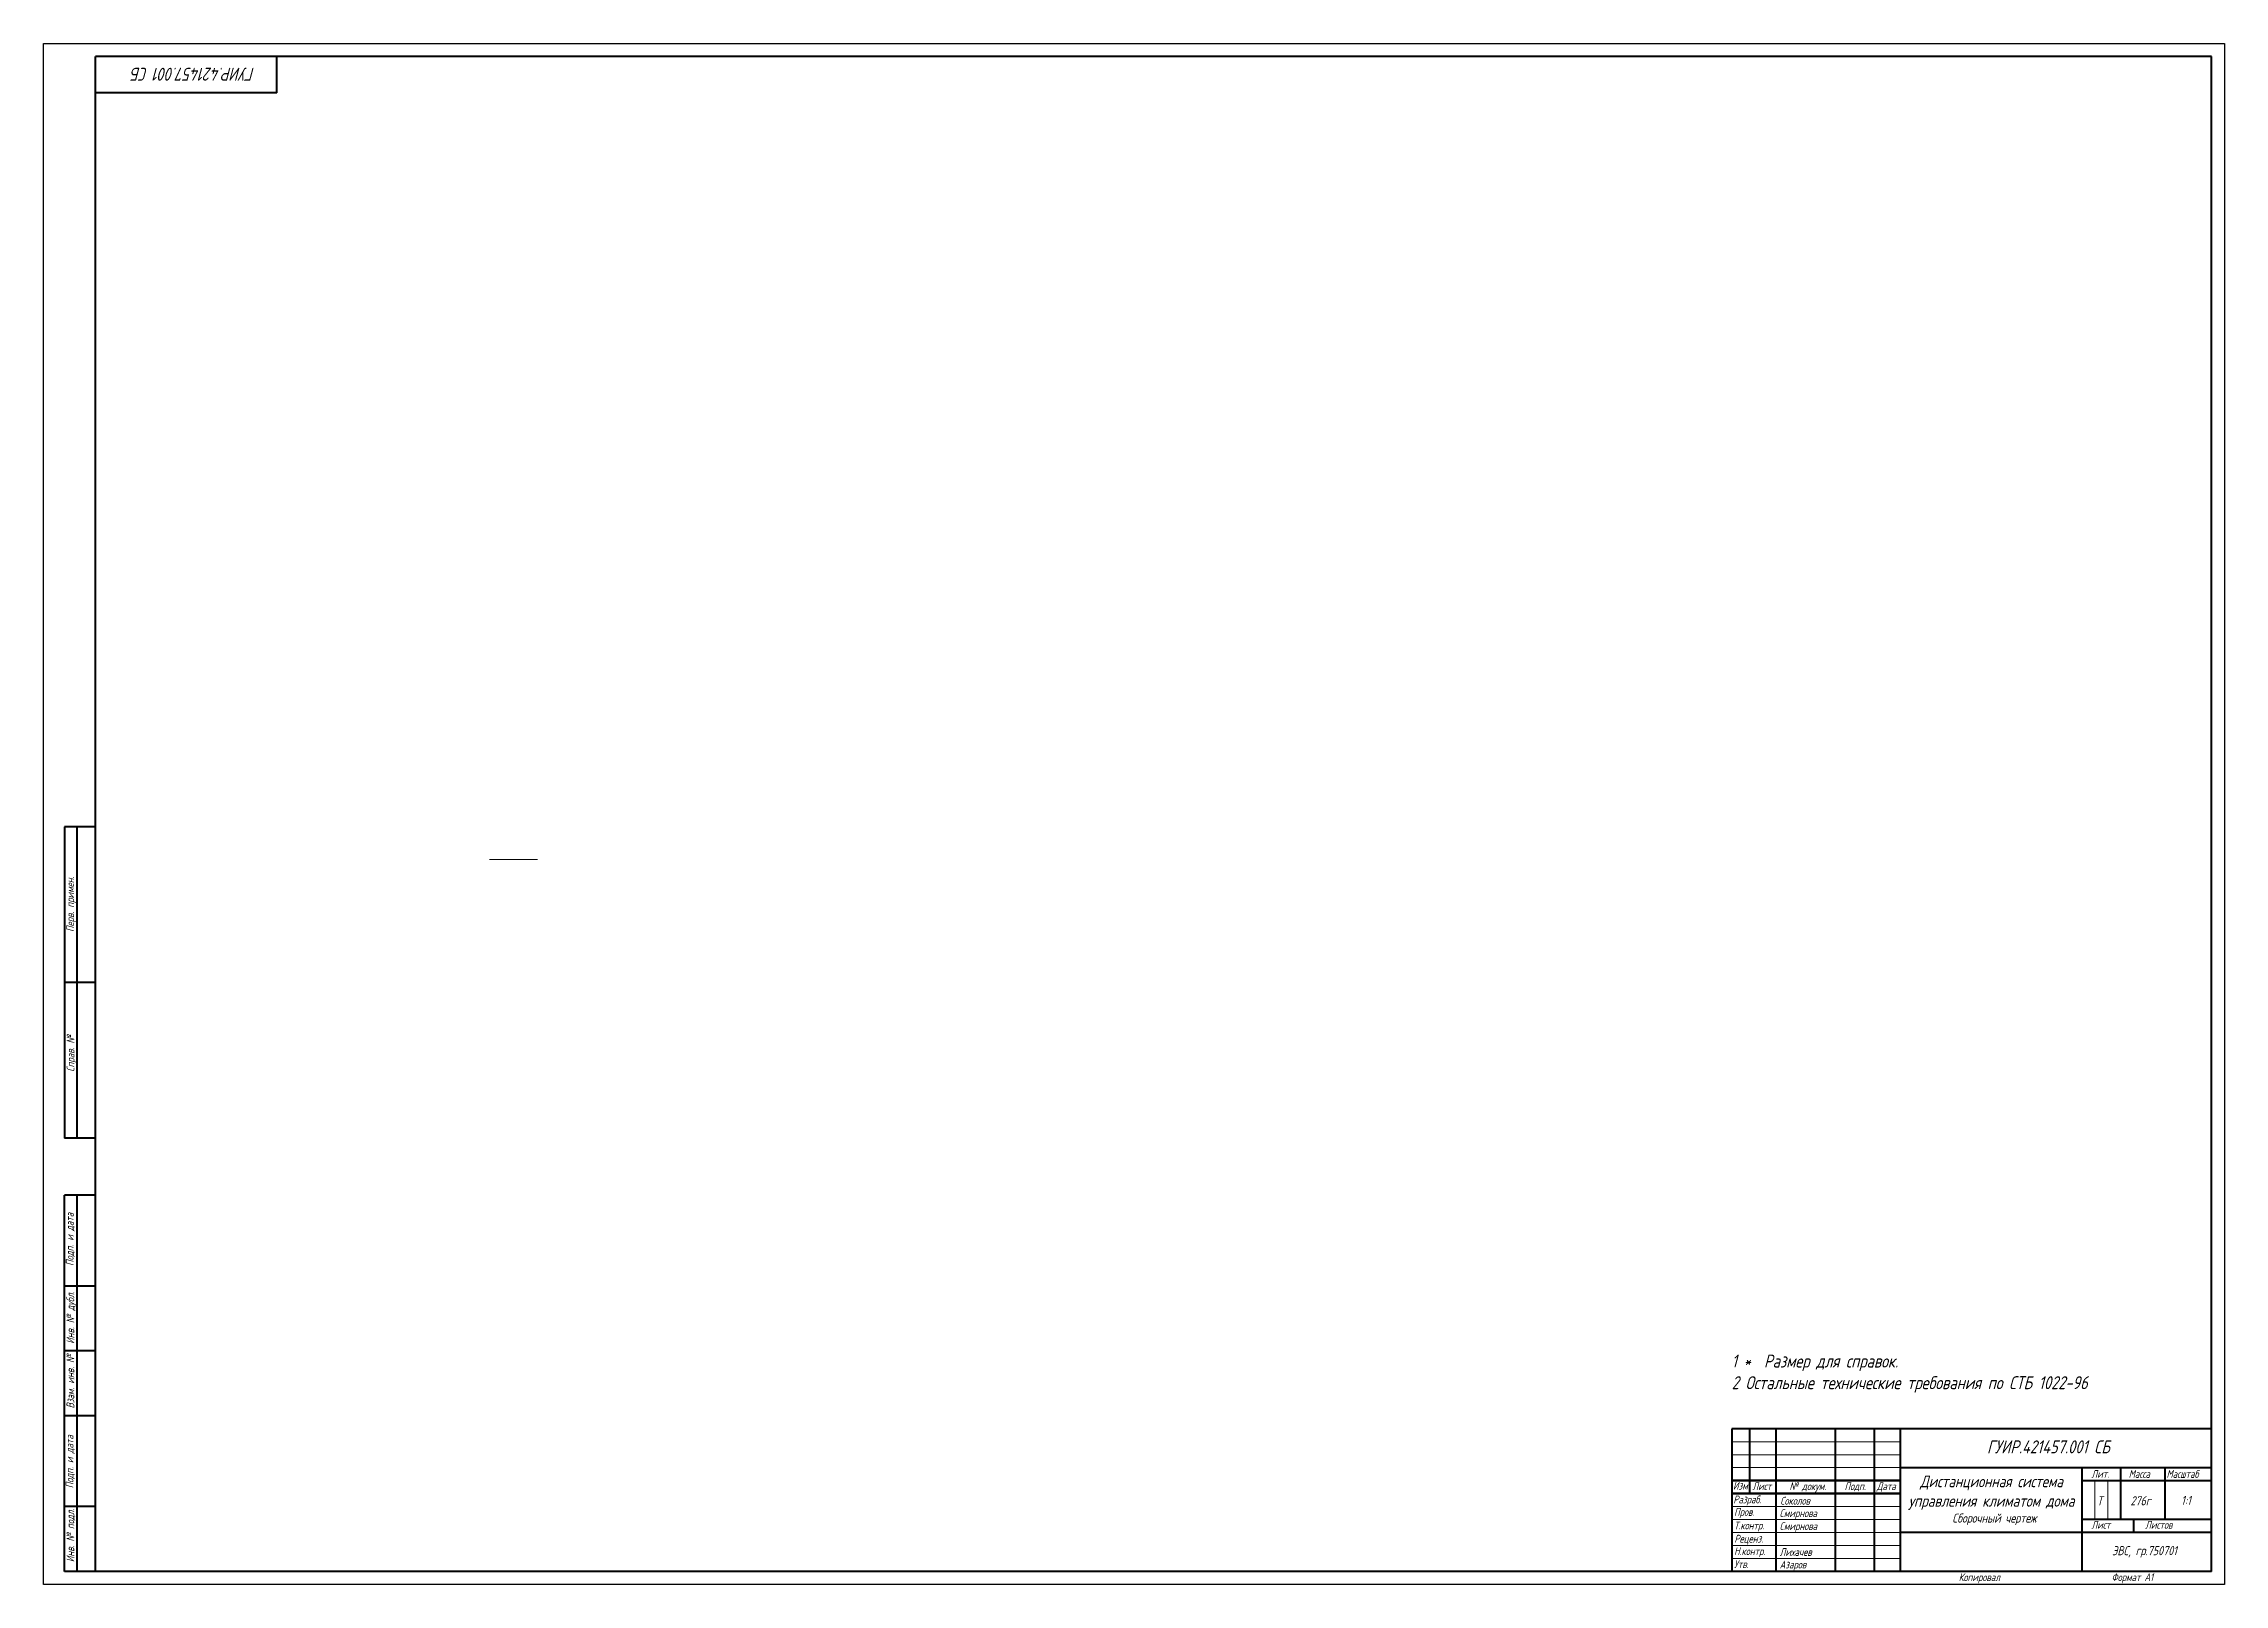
# Model space of a CAD drawing. Header units: millimetres. Extents: x -1 to 840, y -1 to 593.
import ezdxf

# ---------------------------------------------------------------- set-up
doc = ezdxf.new("R2010")
doc.units = ezdxf.units.MM
doc.header["$LTSCALE"] = 0.5
doc.layers.get('0').update_dxf_attribs({"lineweight": 15})
doc.layers.add('KONTUR', color=7, linetype='Continuous')
for name, color, linetype, lineweight in [('Основная', 7, 'Continuous', 40), ('текст', 7, 'Continuous', 30), ('тонкая', 7, 'Continuous', 20)]:
    doc.layers.add(name, color=color, linetype=linetype, lineweight=lineweight)
doc.styles.add('GOST type A0', font='', dxfattribs={"oblique": 15, "height": 3.5})
doc.styles.get('GOST type A0').set_extended_font_data('GOST type A')

msp = doc.modelspace()

# ---------------------------------------------------------------- linework, layer by layer
at = {"extrusion": (1.2195e-32, -1.22465e-16, -1)}
msp.add_line((170.94, 278.5, -83), (189.44, 278.5, -83), dxfattribs=at)
for p, q in [((715, 54), (650, 54)), ((715, 49), (650, 49)), ((715, 44), (650, 44)), ((785, 4), (785, 4)), ((785, 4), (785, 4)), ((785, 4), (785, 4))]:
    msp.add_line(p, q)
at = {"lineweight": 50}
for p, q in [((715, 39), (650, 39)), ((715, 34), (650, 34))]:
    msp.add_line(p, q, dxfattribs=at)
at = {"layer": 'KONTUR'}
for p, q in [((-1, -1), (-1, 593)), ((-1, 593), (840, 593)), ((840, 593), (840, -1)), ((840, -1), (-1, -1))]:
    msp.add_line(p, q, dxfattribs=at)
at = {"layer": 'Основная'}
for p, q in [((19, 44), (19, 588)), ((835, 588), (19, 588)), ((89, 574), (89, 588)), ((835, 4), (835, 588)), ((89, 574), (19, 574)), ((7, 291), (7, 171)), ((19, 291), (7, 291)), ((12, 171), (12, 291)), ((19, 231), (7, 231)), ((19, 171), (7, 171)), ((7, 4), (7, 149)), ((19, 149), (7, 149)), ((12, 4), (12, 149)), ((19, 114), (7, 114)), ((19, 89), (7, 89)), ((19, 64), (7, 64)), ((650, 59), (650, 4)), ((835, 59), (650, 59)), ((657, 34), (657, 59)), ((667, 59), (667, 4)), ((690, 4), (690, 59)), ((705, 59), (705, 4)), ((715, 59), (715, 4)), ((19, 4), (19, 44)), ((715, 44), (835, 44)), ((785, 44), (785, 4)), ((800, 44), (800, 24)), ((817, 44), (817, 24)), ((785, 39), (835, 39)), ((19, 29), (7, 29)), ((835, 19), (715, 19)), ((835, 24), (785, 24)), ((805, 24), (805, 19)), ((835, 4), (7, 4))]:
    msp.add_line(p, q, dxfattribs=at)
at = {"layer": 'тонкая'}
for p, q in [((789.99, 38.79), (789.99, 24)), ((795.07, 38.79), (795.07, 24)), ((650, 29), (715, 29)), ((715, 24), (650, 24)), ((715, 19), (650, 19))]:
    msp.add_line(p, q, dxfattribs=at)
for points in [[(650, 14), (715, 14)], [(650, 9), (715, 9)]]:
    msp.add_lwpolyline(points, dxfattribs=at)

# ---------------------------------------------------------------- texts
at = {"layer": 'текст', "style": 'GOST type A0', "oblique": 15}
for s, p in [('Перв. примен.', (10.75, 250.51)), ('Справ. №', (10.91, 196.63)), ('Подп. и дата', (10.57, 121.77)), ('Инв. № дубл.', (10.82, 91.75)), ('Взам. инв. №', (10.82, 66.82)), ('Подп. и дата', (10.52, 36.03)), ('Инв. № подл.', (10.82, 7.57))]:
    msp.add_text(s, height=3, rotation=90, dxfattribs=at).set_placement(p)
for s, p in [('Лит.', (788.72, 40.07)), ('Масса', (803.09, 40.07)), ('Масштаб', (817.68, 40.07)), ('Изм', (650.5, 35.5)), ('Лист', (657.98, 35.35)), ('№ докум. ', (672.26, 35.35)), ('Подп.', (693.51, 35.35)), ('Дата', (705.96, 35.35)), ('Разраб.', (650.62, 30.25)), ('Пров.', (650.92, 25.41)), ('Реценз.', (651.04, 15.1)), ('Т.контр.', (650.92, 20.22)), ('Лист', (788.72, 20.45)), ('Листов', (809.44, 20.45)), ('Н.контр.', (650.92, 10.3)), ('Утв.', (650.92, 5.28)), ('Копировал', (737.54, 0.25)), ('Формат А1', (796.46, 0.25))]:
    msp.add_text(s, height=3, dxfattribs=at).set_placement(p)
at = {"layer": 'тонкая', "style": 'GOST type A0', "oblique": 15}
for s, p in [('Т', (790.9, 29.47)), ('276г', (803.76, 29.48)), ('1:1', (823.3, 29.63))]:
    msp.add_text(s, height=3.5, dxfattribs=at).set_placement(p)
at = {"layer": 'тонкая', "insert": (80.46, 578.7), "char_height": 5, "attachment_point": 1, "rotation": 180, "style": 'GOST type A0'}
msp.add_mtext_dynamic_manual_height_columns('ГУИР.421457.001 СБ', width=52.3276, gutter_width=47.88, heights=[3.68], dxfattribs=at)
at = {"layer": 'тонкая', "insert": (650, 87.59), "char_height": 5, "width": 157.0816, "attachment_point": 1, "style": 'GOST type A0'}
msp.add_mtext('\\pxqj,t1;1 *  Размер для справок.\\P\\pr1.09015;2 Остальные технические требования по СТБ 1022-96', dxfattribs=at)
at = {"layer": 'тонкая', "attachment_point": 1, "style": 'GOST type A0'}
for s, width, gutter_width, heights, insert, char_height in [('ГУИР.421457.001 СБ', 52.3276, 47.88, [3.68], (748.46, 54.52), 5), ('\\pxqc;Дистанционная система управления климатом дома', 78.7971, 12.5, [16.73], (710.79, 40.95), 4.5), ('Смирнова', 7.5622, 12.5, [0], (668.46, 27.94), 3), ('Соколов', 7.5622, 12.5, [0], (668.75, 32.74), 3), ('Сборочный чертеж', 63.2793, 12.5, [0], (735.08, 26.3), 3.5), ('Смирнова', 7.5622, 12.5, [0], (668.49, 22.97), 3), ('Лихачев', 7.5622, 12.5, [0], (668.49, 12.97), 3), ('ЭВС, гр.750701', 28.5892, 12.5, [2.56], (796.71, 13.75), 3.5), ('Азаров', 7.5622, 12.5, [0], (668.49, 8.13), 3)]:
    msp.add_mtext_dynamic_manual_height_columns(s, width=width, gutter_width=gutter_width, heights=heights, dxfattribs=dict(at, insert=insert, char_height=char_height))

doc.saveas('drawing.dxf')
